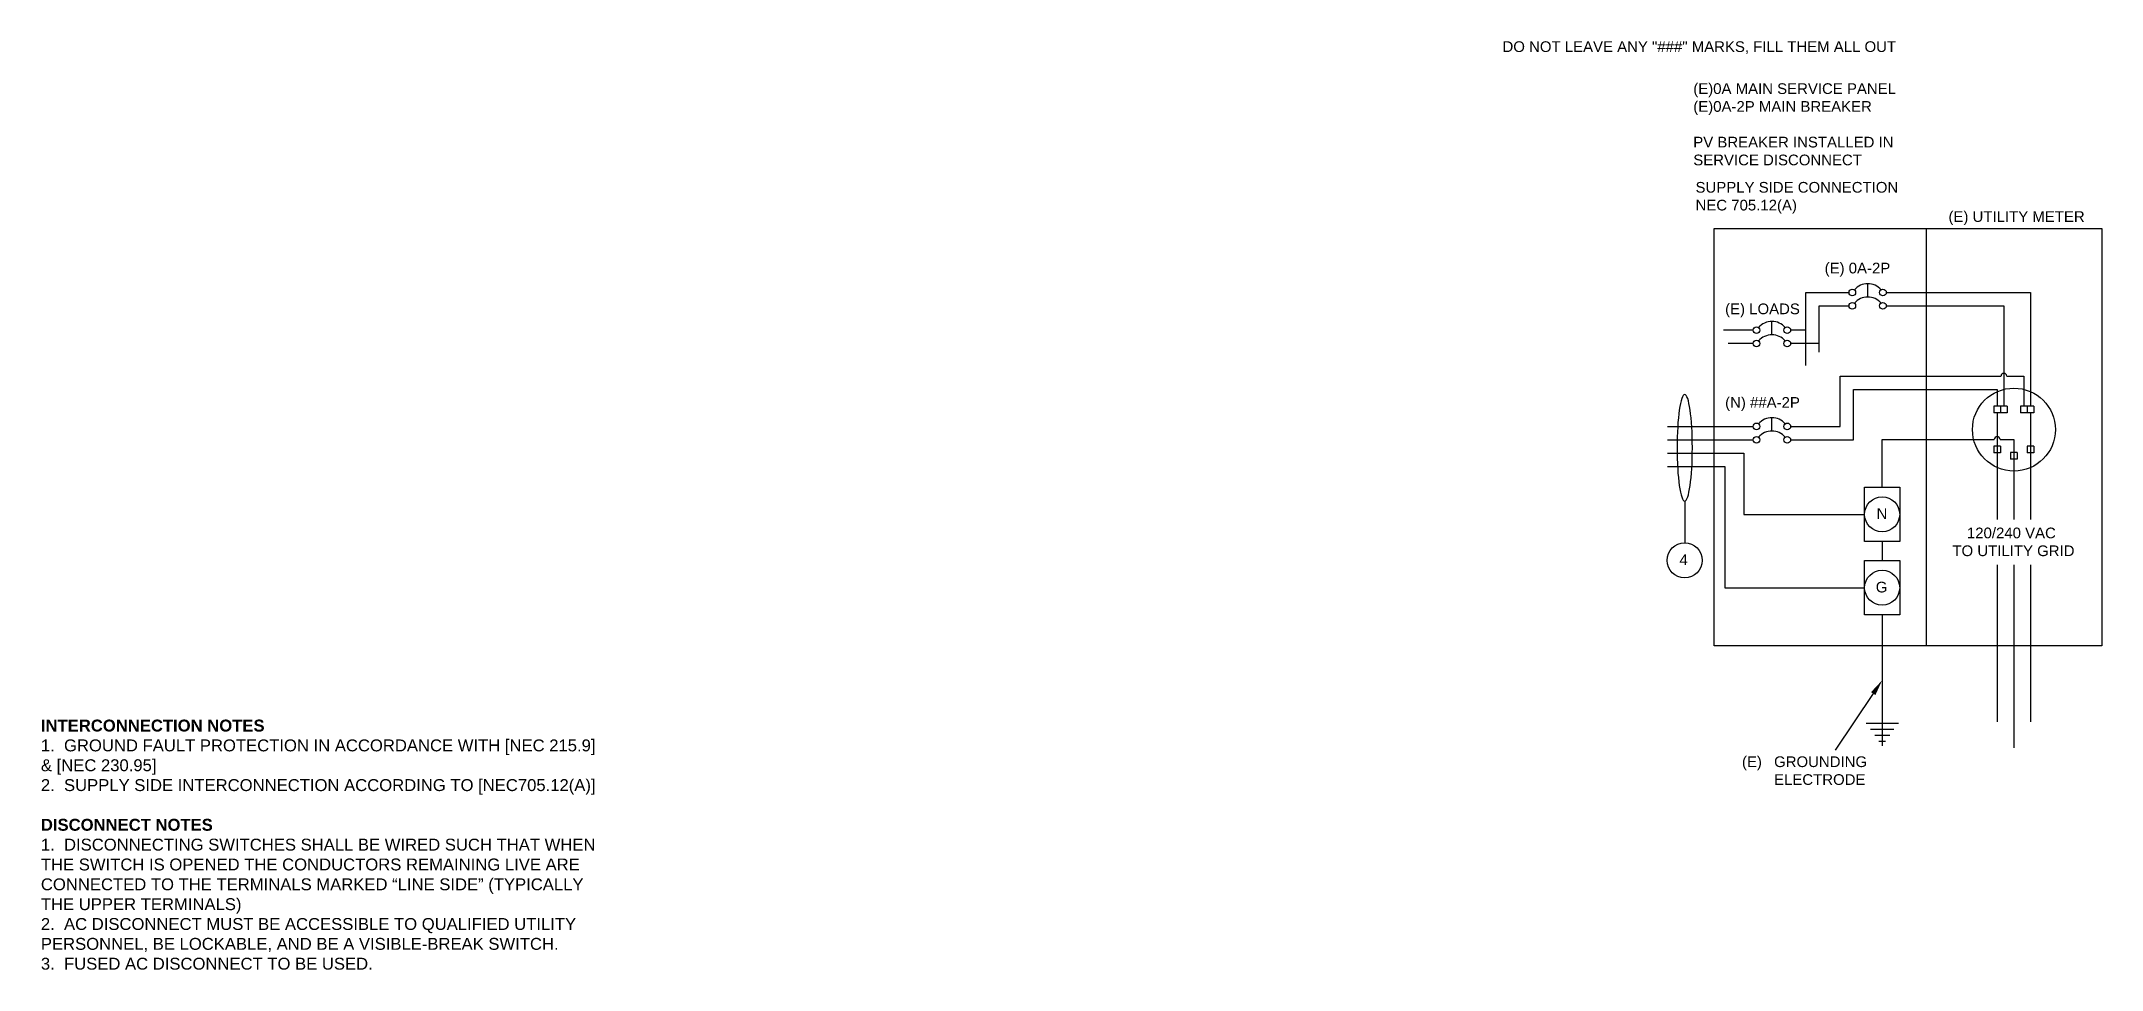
# Model space of a CAD drawing. Header units: inches. Extents: x -91 to 63, y -68 to 120.
# Drawn here: x -91.3 to 62.7, y -68.5 to 1 of the extents above; entities outside this region: 1.
import ezdxf
from ezdxf import colors
from ezdxf.entities.mleader import LeaderData, LeaderLine
from ezdxf.math import Vec2, Vec3

# ---------------------------------------------------------------- set-up
doc = ezdxf.new("R2010")
doc.units = ezdxf.units.IN
doc.header["$MEASUREMENT"] = 0
doc.layers.add('Ground', color=3, linetype='Continuous')
doc.layers.add('Hidden', color=1, linetype='Continuous', lineweight=25, plot=False)
doc.layers.add('wirecallout', color=4, linetype='Continuous', lineweight=25)
doc.styles.add('2 Inch', font='arial.ttf', dxfattribs={"height": 2})
doc.styles.get("Standard").update_dxf_attribs({"font": 'arial.ttf'})

# ---------------------------------------------------------------- blocks, each defined once
blk = doc.blocks.new('*T7')
at = {"color": 0, "linetype": 'ByBlock', "lineweight": -2, "transparency": 16777216}
for p, q in [((0, 0), (16.93, 0)), ((0, 0), (0, -8.06)), ((8.47, 0), (8.47, -8.06)), ((16.93, 0), (16.93, -8.06)), ((0, -2.7), (16.93, -2.7)), ((0, -5.38), (16.93, -5.38)), ((0, -8.06), (16.93, -8.06))]:
    blk.add_line(p, q, dxfattribs=at)
at = {"color": 0, "transparency": 16777216, "char_height": 1.1111, "width": 7.2667, "attachment_point": 7}
for s, insert in [('{\\fCalibri|b0|i0|c0;PV BREAK', (0.6, -2.1)), ('{\\fCalibri|b0|i0|c0;', (9.07, -2.1)), ('{\\fCalibri|b0|i0|c0;MAIN', (0.6, -4.78)), ('{\\fCalibri|b0|i0|c0;0', (9.07, -4.78)), ('{\\fCalibri|b0|i0|c0;BUS', (0.6, -7.46)), ('{\\fCalibri|b0|i0|c0;0', (9.07, -7.46))]:
    blk.add_mtext(s, dxfattribs=dict(at, insert=insert))

msp = doc.modelspace()

# ---------------------------------------------------------------- linework, layer by layer
for p, q in [((40.57, -23.25), (40.57, -17.79)), ((40.57, -17.79), (43.8, -17.79)), ((45.2, -18.13), (45.2, -17.13)), ((38.04, -20.95), (38.04, -19.95)), ((41.57, -22.25), (41.57, -18.79)), ((41.57, -18.79), (43.8, -18.79)), ((36.64, -20.61), (34.43, -20.61)), ((40.57, -20.61), (39.43, -20.61)), ((36.64, -21.61), (34.76, -21.61)), ((41.57, -21.61), (39.43, -21.61)), ((38.04, -28.16), (38.04, -27.16)), ((54.63, -26.3), (54.63, -26.8)), ((55.13, -26.3), (54.63, -26.3)), ((55.13, -26.8), (54.63, -26.8)), ((55.13, -26.3), (55.13, -26.8)), ((55.13, -26.3), (55.13, -26.8)), ((55.63, -26.3), (55.13, -26.3)), ((55.63, -26.8), (55.13, -26.8)), ((55.63, -26.3), (55.63, -26.8)), ((56.63, -26.3), (56.63, -26.8)), ((57.13, -26.3), (56.63, -26.3)), ((57.13, -26.8), (56.63, -26.8)), ((57.13, -26.3), (57.13, -26.8)), ((57.13, -26.3), (57.13, -26.8)), ((57.63, -26.3), (57.13, -26.3)), ((57.63, -26.8), (57.13, -26.8)), ((57.63, -26.3), (57.63, -26.8)), ((54.63, -29.3), (54.63, -29.8)), ((55.13, -29.3), (54.63, -29.3)), ((55.13, -29.8), (54.63, -29.8)), ((55.13, -29.3), (55.13, -29.8)), ((55.88, -29.77), (55.88, -30.27)), ((56.38, -29.77), (55.88, -29.77)), ((56.38, -30.27), (55.88, -30.27)), ((56.38, -29.77), (56.38, -30.27)), ((57.13, -29.3), (57.13, -29.8)), ((57.63, -29.3), (57.13, -29.3)), ((57.63, -29.8), (57.13, -29.8)), ((57.63, -29.3), (57.63, -29.8)), ((31.52, -33.4), (31.52, -36.51)), ((46.28, -36.43), (46.28, -37.84))]:
    msp.add_line(p, q)
for points in [[(49.56, -44.21), (33.72, -44.21), (33.72, -13.01), (49.56, -13.01)], [(44.97, -32.36), (47.59, -32.36), (47.6, -36.43), (44.97, -36.43)]]:
    msp.add_lwpolyline(points, close=True)
for points in [[(49.56, -13.01), (62.7, -13.01), (62.7, -44.21), (49.56, -44.21)], [(46.59, -17.79), (57.38, -17.79), (57.38, -26.3)], [(46.59, -18.79), (55.38, -18.79), (55.38, -26.3)], [(39.43, -27.81), (43.13, -27.81), (43.13, -24.05), (55.16, -24.05)], [(55.59, -24.05), (56.88, -24.05), (56.88, -26.3)], [(39.43, -28.81), (44.13, -28.81), (44.13, -25.05), (54.88, -25.05), (54.88, -26.3)], [(54.88, -26.8), (54.88, -34.77)], [(57.38, -26.8), (57.38, -34.77)], [(30.24, -27.81), (36.64, -27.81)], [(30.24, -28.81), (36.64, -28.81)], [(46.28, -32.36), (46.28, -28.79), (54.66, -28.79)], [(55.09, -28.79), (56.13, -28.79), (56.13, -34.77)], [(30.24, -29.81), (35.94, -29.81), (35.94, -34.39), (44.97, -34.39)], [(54.88, -38.16), (54.88, -49.9)], [(56.13, -38.16), (56.13, -51.85)], [(57.38, -38.16), (57.38, -49.9)]]:
    msp.add_lwpolyline(points)
for centre, radius in [((44.05, -17.79), 0.248), ((46.34, -17.79), 0.248), ((44.05, -18.79), 0.248), ((46.34, -18.79), 0.248), ((36.89, -20.61), 0.248), ((36.89, -21.61), 0.248), ((39.19, -20.61), 0.248), ((39.19, -21.61), 0.248), ((56.13, -28.05), 3.1), ((36.89, -27.81), 0.248), ((39.19, -27.81), 0.248), ((36.89, -28.81), 0.248), ((39.19, -28.81), 0.248), ((46.28, -34.39), 1.31), ((31.52, -37.83), 1.31), ((46.28, -39.88), 1.31)]:
    msp.add_circle(centre, radius)
for centre, radius, start, end in [((45.2, -18.47), 1.33, 41.2408, 138.7592), ((45.2, -19.47), 1.33, 41.2408, 138.7592), ((38.04, -21.29), 1.33, 41.2408, 138.7592), ((38.04, -22.29), 1.33, 41.2408, 138.7592), ((55.38, -24.05), 0.215, 360, 180), ((38.04, -28.49), 1.33, 41.2408, 138.7592), ((38.04, -29.49), 1.33, 41.2408, 138.7592), ((54.88, -28.79), 0.215, 360, 180)]:
    msp.add_arc(centre, radius, start, end)
at = {"layer": 'Ground'}
msp.add_line((46.28, -41.91), (46.28, -51.69), dxfattribs=at)
msp.add_lwpolyline([(30.24, -30.81), (34.52, -30.81), (34.52, -39.88), (44.97, -39.88)], dxfattribs=at)
msp.add_lwpolyline([(44.97, -37.84), (47.59, -37.84), (47.6, -41.91), (44.97, -41.91)], close=True, dxfattribs=at)
at = {"layer": 'Ground', "lineweight": -3}
for points in [[(45.08, -50.01), (47.49, -50.01)], [(45.4, -50.46), (47.16, -50.46)], [(45.72, -50.9), (46.85, -50.9)], [(46.04, -51.35), (46.53, -51.35)]]:
    msp.add_lwpolyline(points, dxfattribs=at)
at = {"layer": 'wirecallout', "color": 7, "extrusion": (0, 0, -1)}
msp.add_ellipse((31.52, -29.41), major_axis=(0, 3.99), ratio=0.14309, dxfattribs=at)

# ---------------------------------------------------------------- block references
msp.add_blockref('*T7', (33.79, 119.83))

# ---------------------------------------------------------------- texts
for s, p in [('(E) 0A-2P', (41.98, -16.37)), ('(E) LOADS', (34.54, -19.42)), ('(N) ##A-2P', (34.54, -26.42))]:
    msp.add_text(s, height=0.8).set_placement(p)
for s, width, gutter_width, heights, insert, char_height, attachment_point in [('(E)0A MAIN SERVICE PANEL\\P\\pxql;(E)0A-2P MAIN BREAKER\\P\\PPV BREAKER INSTALLED IN SERVICE DISCONNECT', 18.2852, 1, [0], (32.16, -2.15), 0.8, 1), ('\\A1;\\pxi-3,l4,qc,t4;(E)^IUTILITY METER', 14.5179, 1, [5.98], (48.67, -11.72), 0.8, 1), ('N', 15.6401, 1, [0], (46.67, -33.94), 0.8, 3), ('\\A1;\\pxqc;120/240 VAC\\P TO UTILITY GRID', 14.5179, 1, [5.98], (48.68, -35.38), 0.8, 1), ('4', 15.6401, 1, [0], (31.75, -37.38), 0.8, 3), ('G', 15.6401, 1, [0], (46.67, -39.43), 0.8, 3), ('{\\fArial|b1|i0|c0|p34;\\H0.58333x;INTERCONNECTION NOTES\\fArial|b0|i0|c0|p34;\\P1.  GROUND FAULT PROTECTION IN ACCORDANCE WITH [NEC 215.9] & [NEC 230.95]\\P2.  SUPPLY SIDE INTERCONNECTION ACCORDING TO [NEC705.12(A)] \\P\\fArial|b1|i0|c0|p34;\\PDISCONNECT NOTES\\P\\fArial|b0|i0|c0|p34;1.  DISCONNECTING SWITCHES SHALL BE WIRED SUCH THAT WHEN THE SWITCH IS OPENED THE CONDUCTORS REMAINING LIVE ARE CONNECTED TO THE TERMINALS MARKED “LINE SIDE” (TYPICALLY THE UPPER TERMINALS)\\P2.  AC DISCONNECT MUST BE ACCESSIBLE TO QUALIFIED UTILITY PERSONNEL, BE LOCKABLE, AND BE A VISIBLE-BREAK SWITCH.\\P3.  FUSED AC DISCONNECT TO BE USED. }', 41.4524, 1.3, [47.35], (-91.36, -49.74), 1.52626, 1), ('\\pxi-3,l5,t5;(E)^IGROUNDING ELECTRODE ', 15.6401, 1, [0], (34.2, -52.49), 0.8, 1)]:
    msp.add_mtext_dynamic_manual_height_columns(s, width=width, gutter_width=gutter_width, heights=heights, dxfattribs=dict(insert=insert, char_height=char_height, attachment_point=attachment_point))
at = {"insert": (32.33, -9.53), "char_height": 0.8, "width": 40.4427, "attachment_point": 1}
msp.add_mtext('SUPPLY SIDE CONNECTION\\PNEC 705.12(A)', dxfattribs=at)
at = {"layer": 'Hidden', "insert": (17.9, 0.99), "char_height": 0.8, "attachment_point": 1}
msp.add_mtext_dynamic_manual_height_columns('DO NOT LEAVE ANY "###" MARKS, FILL THEM ALL OUT', width=31.9901, gutter_width=1, heights=[3.06], dxfattribs=at)

# ---------------------------------------------------------------- leaders
ml = msp.add_multileader_mtext('Standard')
ml.set_content('', color=256, style='2 Inch')
ml.set_leader_properties()
ml.build(insert=Vec2(0, 0))
ml.multileader.update_dxf_attribs({"has_dogleg": 0, "dogleg_length": 0, "arrow_head_size": 1.2})
ctx = ml.context
ctx.base_point, ctx.char_height, ctx.arrow_head_size, ctx.landing_gap_size, ctx.plane_origin = Vec3(42.76, -52.03), 1.2, 1.2, 0.009, Vec3(46.62, -47.27)
ctx.text_align_type, ctx.attachment_type = 2, 1
notes = []
notes.append((ctx, [(0, (1, 1, 0), (42.77, -52.03), (-1, 0), 0, [(0, [(46.28, -46.8)], 0, [])])]))
ctx.mtext.insert, ctx.mtext.alignment, ctx.mtext.flow_direction = Vec3(42.76, -51.43), 3, 5
for ctx, leaders in notes:
    for number, flags, end, landing, length, lines in leaders:
        leader = LeaderData()
        leader.index, (leader.has_last_leader_line, leader.has_dogleg_vector, leader.attachment_direction) = number, flags
        leader.last_leader_point, leader.dogleg_vector, leader.dogleg_length = Vec3(end), Vec3(landing), length
        for number, points, colour, breaks in lines:
            line = LeaderLine()
            line.index, line.vertices, line.color, line.breaks = number, Vec3.list(points), colors.encode_raw_color(colour), breaks
            leader.lines.append(line)
        ctx.leaders.append(leader)

doc.saveas('drawing.dxf')
